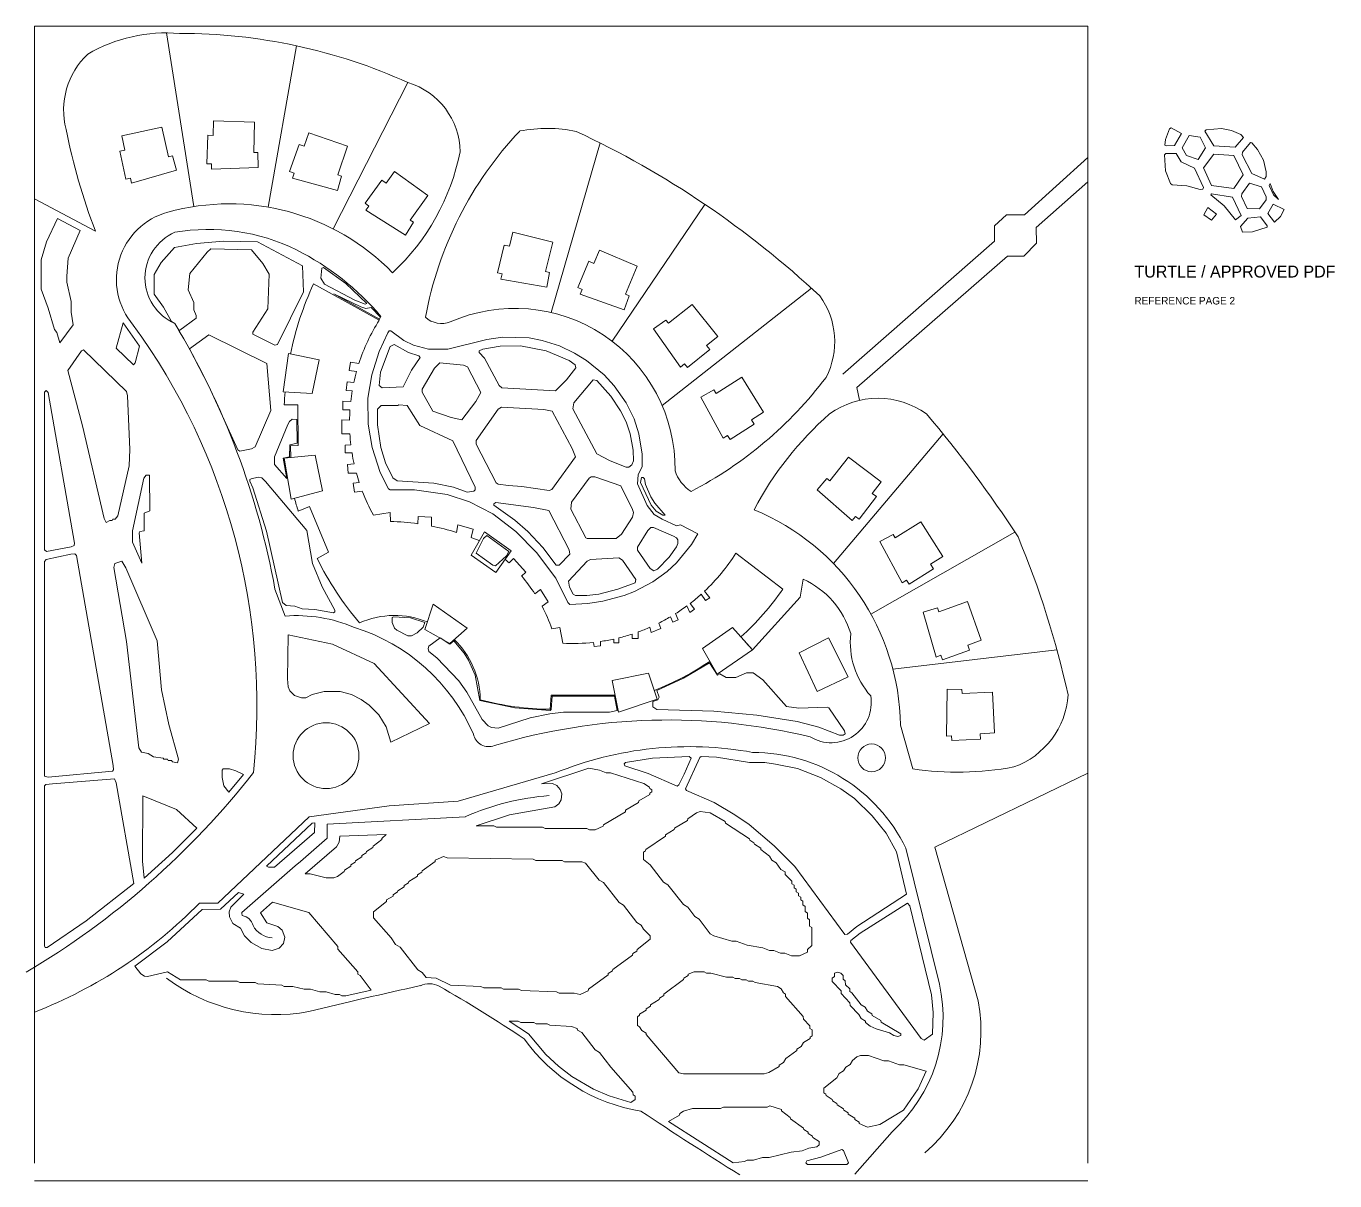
# Model space of a CAD drawing. Header units: inches. Extents: x 36 to 190, y -75 to 56.
# Drawn here: x 90.97 to 134.7, y 17.31 to 55.9 of the extents above; entities that cross this region are included whole.
import ezdxf

# ---------------------------------------------------------------- set-up
doc = ezdxf.new("R2010")
doc.units = ezdxf.units.IN
for name, color, linetype, lineweight in [('01_ORIGINAL_CAD', 7, 'Continuous', 20), ('02_APPROVED_PDF_OUTLINES', 7, 'Continuous', 15), ('03_ADDED_AREAS_SAME_COMPOSITION', 7, 'Continuous', 15), ('04_APPROVED_PERIMETER', 7, 'Continuous', 15), ('05_REFERENCE_ICON', 7, 'Continuous', 15), ('06_LABEL', 7, 'Continuous', 15)]:
    doc.layers.add(name, color=color, linetype=linetype, lineweight=lineweight)

# ---------------------------------------------------------------- blocks, each defined once
blk = doc.blocks.new('02_TURTLE')
at = {"layer": '01_ORIGINAL_CAD'}
for p, q in [((36.248, 17.906), (36.248, 55.9)), ((36.248, 55.9), (71.442, 55.9)), ((71.442, 55.9), (71.442, 17.906)), ((71.442, 17.312), (36.248, 17.312))]:
    blk.add_line(p, q, dxfattribs=at)
for points in [[(40.658, 55.675), (41.569, 49.871)], [(45, 55.245), (44.06, 49.85)], [(48.726, 54.013), (46.225, 49.126)], [(55.143, 52), (53.51, 46.333)], [(63.257, 44.272), (68.329, 48.719), (68.329, 49.231), (68.73, 49.6), (69.33, 49.6), (71.442, 51.512), (71.442, 50.696), (69.711, 49.177), (69.725, 48.651), (69.304, 48.218), (68.761, 48.218), (63.72, 43.82), (63.817, 43.397)], [(38.284, 49.049), (36.248, 50.129)], [(55.552, 45.371), (58.647, 49.945)], [(62.206, 47.145), (57.223, 43.22)], [(47.087, 44.63), (46.802, 44.667), (46.766, 44.393), (47.006, 44.362)], [(46.916, 43.993), (46.696, 44.016), (46.666, 43.73), (46.862, 43.709)], [(46.813, 43.357), (46.546, 43.371), (46.546, 43.074), (46.789, 43.074)], [(45.044, 43.247), (44.595, 43.241)], [(44.807, 41.482), (44.799, 41.881), (45.061, 41.886), (45.044, 43.247)], [(46.775, 42.728), (46.519, 42.748), (46.519, 42.277), (46.786, 42.274)], [(66.604, 42.276), (62.941, 37.945)], [(46.818, 41.908), (46.625, 41.902), (46.633, 41.638), (46.856, 41.638)], [(46.926, 41.27), (46.702, 41.249), (46.728, 40.961), (47.002, 40.962)], [(47.096, 40.651), (46.9, 40.63)], [(46.9, 40.63), (46.939, 40.324), (47.2, 40.358)], [(46.075, 38.317), (45.433, 39.849), (45.059, 39.693)], [(49.053, 39.272), (49.062, 39.519), (49.515, 39.492), (49.513, 39.194)], [(50.35, 38.981), (50.396, 39.232), (50.902, 39.093), (50.842, 38.811)], [(51.286, 38.996), (52.178, 38.364), (51.665, 37.64), (50.837, 38.227), (51.286, 38.996)], [(69.006, 38.995), (64.196, 36.253)], [(46.075, 38.317), (45.692, 38.109)], [(52.249, 38.111), (52.108, 37.96)], [(52.249, 38.111), (52.668, 37.654), (52.525, 37.523)], [(52.968, 36.924), (53.149, 37.079), (53.413, 36.661), (53.207, 36.514)], [(58.528, 36.918), (58.67, 36.704), (58.814, 36.799), (58.632, 37.014)], [(49.567, 36.583), (50.703, 35.787), (50.129, 35.27), (49.295, 35.742), (49.567, 36.583)], [(58.043, 36.524), (58.141, 36.305), (58.295, 36.419), (58.155, 36.608)], [(56.812, 35.811), (56.853, 35.634), (57.179, 35.773), (57.105, 35.949)], [(57.496, 36.162), (57.572, 35.985), (57.754, 36.063), (57.668, 36.267)], [(53.805, 35.806), (53.533, 35.759)], [(53.805, 35.806), (53.805, 35.806)], [(55.61, 35.419), (55.608, 35.288), (55.771, 35.288), (55.771, 35.457)], [(56.221, 35.586), (56.221, 35.439), (56.423, 35.439), (56.423, 35.655)], [(58.564, 35.106), (59.058, 34.241), (60.235, 35.059), (59.57, 35.799), (58.564, 35.106)], [(54.929, 35.306), (54.944, 35.165), (55.16, 35.189), (55.16, 35.336)], [(70.407, 35.063), (64.93, 34.409)], [(53.515, 33.54), (53.473, 33.07)], [(53.515, 33.54), (55.65, 33.54)], [(65.18, 32.538), (65.591, 31.078)], [(71.442, 30.938), (66.326, 28.468)], [(46.027, 28.759), (46.027, 29.23), (50.643, 29.479)], [(66.326, 28.468), (67.775, 23.323)]]:
    blk.add_lwpolyline(points, dxfattribs=at)
for points in [[(40.725, 51.537), (40.502, 52.523), (39.164, 52.23), (39.268, 51.758), (39.093, 51.72), (39.298, 50.787), (39.453, 50.821), (39.491, 50.65), (40.993, 51.087), (40.853, 51.565)], [(43.572, 51.68), (43.598, 52.69), (42.23, 52.734), (42.214, 52.252), (42.035, 52.258), (42.004, 51.303), (42.163, 51.298), (42.158, 51.123), (43.721, 51.177), (43.704, 51.675)], [(46.381, 50.933), (46.709, 51.889), (45.415, 52.34), (45.257, 51.885), (45.088, 51.944), (44.773, 51.041), (44.923, 50.989), (44.866, 50.824), (46.374, 50.409), (46.506, 50.889)], [(48.804, 49.422), (49.389, 50.246), (48.277, 51.045), (47.995, 50.654), (47.85, 50.758), (47.292, 49.982), (47.421, 49.889), (47.319, 49.747), (48.648, 48.921), (48.911, 49.345)], [(53.327, 47.704), (53.561, 48.687), (52.231, 49.012), (52.116, 48.544), (51.942, 48.586), (51.715, 47.658), (51.87, 47.62), (51.829, 47.45), (53.37, 47.181), (53.455, 47.672)], [(55.995, 46.944), (56.387, 47.876), (55.128, 48.415), (54.938, 47.972), (54.774, 48.042), (54.397, 47.164), (54.544, 47.101), (54.475, 46.94), (55.951, 46.422), (56.116, 46.892)], [(57.426, 45.973), (58.218, 46.601), (59.075, 45.534), (58.699, 45.232), (58.811, 45.092), (58.066, 44.493), (57.966, 44.618), (57.83, 44.508), (56.934, 45.791), (57.343, 46.076)], [(45.757, 44.748), (44.738, 44.957), (44.556, 43.684), (45.524, 43.622)], [(59.019, 43.63), (59.878, 44.165), (60.608, 43.006), (60.2, 42.749), (60.296, 42.598), (59.487, 42.088), (59.402, 42.222), (59.254, 42.129), (58.511, 43.505), (58.949, 43.742)], [(45.629, 41.562), (44.593, 41.461), (44.828, 40.095), (45.865, 40.369)], [(62.827, 40.702), (63.445, 41.502), (64.534, 40.672), (64.241, 40.288), (64.384, 40.18), (63.804, 39.42), (63.677, 39.516), (63.571, 39.377), (62.394, 40.407), (62.722, 40.782)], [(65.006, 38.799), (65.865, 39.334), (66.595, 38.175), (66.187, 37.918), (66.283, 37.767), (65.474, 37.257), (65.389, 37.391), (65.242, 37.298), (64.498, 38.674), (64.936, 38.911)], [(66.464, 36.332), (67.417, 36.67), (67.882, 35.382), (67.428, 35.218), (67.489, 35.05), (66.59, 34.725), (66.536, 34.875), (66.372, 34.816), (65.94, 36.319), (66.419, 36.457)], [(61.796, 34.957), (62.78, 35.461), (63.435, 34.152), (62.399, 33.663)], [(55.549, 34.034), (56.763, 34.283), (57.058, 33.412), (55.766, 32.976)], [(67.244, 33.6), (68.254, 33.648), (68.327, 32.28), (67.845, 32.255), (67.855, 32.076), (66.9, 32.025), (66.892, 32.184), (66.717, 32.175), (66.739, 33.739), (67.237, 33.732)]]:
    blk.add_lwpolyline(points, close=True, dxfattribs=at)
for points in [[(44.283, 37.084, 0.090917), (40.931, 45.968, -0.652582), (40.931, 49.011, -0.158741), (45.004, 48.425, -0.098355), (47.824, 46.203), (47.755, 46.078)], [(47.087, 44.63, -0.062406), (47.763, 46.073), (45.572, 47.29, 0.058367), (44.801, 44.944, 0.058367)], [(50.14, 46.014, -0.546754), (57.65, 41.045, 0.171391), (58.184, 40.351, 0.171391)], [(46.916, 43.993, -0.01479), (47.006, 44.362, -0.01479)], [(44.621, 43.68, 0.010358), (44.595, 43.241)], [(46.813, 43.357, -0.013879), (46.862, 43.709)], [(60.29, 39.74, -0.089338), (62.813, 42.944, -0.322066), (66.051, 42.944, -0.030946), (69.111, 38.833, -0.044664), (70.78, 33.554, -0.301674), (68.967, 31.144, -0.082145), (65.591, 31.078)], [(46.775, 42.728, -0.013523), (46.789, 43.074, -0.013523)], [(46.818, 41.908, -0.014342), (46.786, 42.274)], [(46.926, 41.27, -0.014645), (46.856, 41.638)], [(47.096, 40.651, -0.012679), (47.002, 40.962)], [(48.142, 39.35), (48.13, 39.649), (47.57, 39.561, -0.034306), (47.2, 40.358, -0.034306)], [(44.936, 40.124, 0.010564), (45.059, 39.693, 0.010564)], [(60.29, 39.74, -0.300089), (65.18, 32.538)], [(45.692, 38.109, 0.060935), (47.109, 35.956, -0.206423), (49.375, 35.99)], [(59.849, 35.488, 0.057164), (61.253, 37.088), (59.681, 38.289, -0.064319), (58.632, 37.014, -0.064319)], [(59.998, 35.322), (60.235, 35.059), (61.831, 36.816), (61.933, 37.418, -0.214593), (63.522, 35.602, 0.212382), (64.188, 33.517, -0.642649), (62.166, 32.15, 0.132984), (51.615, 31.858, -0.471407), (50.913, 32.245)], [(46.935, 35.809, 0.119192), (44.621, 36.188), (44.283, 37.084)], [(58.528, 36.918, -0.018836), (58.155, 36.608, -0.018836)], [(58.043, 36.524, -0.017658), (57.668, 36.267, -0.017658)], [(57.496, 36.162, -0.017305), (57.105, 35.949, -0.017305)], [(54.929, 35.306, -0.040089), (53.897, 35.276), (53.805, 35.806)], [(55.61, 35.419, -0.017778), (55.16, 35.336, -0.017778)], [(56.221, 35.586, -0.018166), (55.771, 35.457, -0.018166)], [(56.812, 35.811, -0.016254), (56.423, 35.655, -0.016254)], [(50.274, 35.4, -0.198705), (51.143, 33.392, 0.063223), (53.473, 33.07)], [(56.959, 33.703, 0.056142), (58.811, 34.673)], [(53.65, 30.945, -0.14301), (60.243, 31.63, -0.286424), (65.36, 28.431), (66.481, 23.89, -0.272091), (64.9, 18.954), (63.661, 17.533)], [(53.65, 30.945), (50.4, 30.004), (48.095, 29.84), (45.427, 29.473), (42.376, 26.597), (41.758, 26.597, -0.10797), (36.248, 22.954)]]:
    blk.add_lwpolyline(points, format="xyb", dxfattribs=at)
for centre, radius in [((45.989, 31.521), 1.1), ((64.22, 31.448), 0.463)]:
    blk.add_circle(centre, radius, dxfattribs=at)
for centre, radius, start, end in [((40.658, 50.423), 5.252, 85.2142, 120.0956), ((41.139, 37.317), 18.339, 65.5622, 90.1344), ((39.813, 53.089), 2.593, 133.6015, 194.2753), ((48.026, 51.672), 2.444, 0.7167, 73.3418), ((53.373, 47.535), 4.948, 78.6004, 100.6499), ((57.911, 56.571), 21.019, 191.3089, 200.9684), ((61.436, 43.951), 12.326, 136.7478, 169.6154), ((40.939, 23.771), 31.601, 47.0054, 64.8874), ((43.034, 53.196), 7.583, 313.0815, 348.6437), ((42.751, 42.34), 7.624, 44.2289, 105.6047), ((41.312, 47.434), 2.33, 105.2161, 220.7715), ((60.387, 45.356), 2.599, 332.6099, 36.0186), ((49.852, 46.755), 0.794, 227.0981, 291.2465), ((22.064, 33.195), 21.619, 354.0583, 36.0319), ((51.961, 52.291), 13.465, 297.5281, 322.8549), ((47.898, 31.093), 8.26, 81.9573, 88.3074), ((47.898, 31.093), 8.26, 72.7279, 78.7214), ((47.898, 31.093), 8.26, 67.0855, 69.118), ((48.363, 33.974), 5.47, 46.7825, 48.644), ((48.363, 33.974), 5.47, 32.6388, 40.4465), ((48.363, 33.974), 5.47, 19.0436, 27.6609), ((44.996, 29.643), 6.464, 23.734, 72.5429), ((22.02, 47.825), 27.364, 300.648, 321.9453), ((54.073, 21.787), 8.422, 94.2501, 114.0352), ((177.596, -125.015), 202.378, 130.55026, 131.62005), ((43.293, 26.24), 0.119, 162.5746, 211.3187), ((43.119, 25.741), 0.443, 13.2811, 80.611), ((44.225, 26.196), 0.761, 207.5896, 267.5639), ((44.306, 28.951), 6.083, 233.183, 280.5392), ((83.889, -134.15), 161.762, 102.40484, 103.75801), ((49.433, 23.211), 0.689, 61.2688, 115.2094), ((27.349, -15.654), 45.391, 56.1832, 60.407), ((62.535, 22.313), 5.337, 310.4718, 10.9016), ((57.468, 25.543), 5.979, 215.6658, 260.7622), ((129.159, 128.7), 131.041, 236.3299, 238.04792)]:
    blk.add_arc(centre, radius, start, end, dxfattribs=at)
at = {"layer": '02_APPROVED_PDF_OUTLINES'}
for points in [[(42.567, 48.72), (43.696, 48.695), (45.202, 47.89), (45.23, 47.026), (44.366, 45.263), (44.273, 45.236), (43.537, 45.611), (43.537, 45.67), (44.04, 46.452), (44.091, 47.609), (43.875, 47.966), (43.496, 48.428), (42.137, 48.455), (42.02, 48.343), (41.433, 47.637), (41.381, 47.094), (41.568, 46.662), (41.568, 46.424), (41.648, 46.233), (41.648, 46.137), (41.1, 45.743), (41.067, 45.736), (40.931, 45.968), (40.829, 46.03), (40.56, 46.515), (40.243, 46.942), (40.242, 47.6), (40.48, 48.003), (40.922, 48.505), (41.665, 48.639)], [(45.901, 47.837), (46.645, 47.301), (47.354, 46.634), (47.296, 46.607), (46.951, 46.741), (45.941, 47.277), (45.817, 47.483), (45.843, 47.81)], [(42.069, 45.58), (44.014, 44.624), (44.149, 43.053), (43.621, 41.845), (43.497, 41.773), (43.105, 41.698), (43.04, 41.737), (42.069, 43.869), (41.422, 45.113)], [(48.268, 45.262), (48.747, 44.996), (49.092, 44.887), (49.136, 44.828), (48.848, 44.4), (48.563, 43.843), (47.859, 43.816), (47.761, 43.888), (47.813, 44.332), (48.13, 45.191)], [(51.811, 45.211), (52.489, 45.212), (53.339, 45.051), (54.109, 44.73), (54.313, 44.578), (54.34, 44.483), (54.022, 44.08), (53.66, 43.713), (51.867, 43.819), (51.769, 43.891), (51.287, 44.805), (51.104, 44.999), (51.104, 45.05), (51.227, 45.104)], [(49.795, 44.646), (50.579, 44.566), (50.712, 44.513), (51.156, 43.663), (50.997, 43.353), (50.529, 42.744), (50.17, 42.825), (49.559, 43.039), (49.195, 43.674), (49.195, 43.769), (49.618, 44.467)], [(54.919, 44.086), (55.039, 44.06), (55.509, 43.532), (55.829, 43.049), (56.015, 42.674), (56.149, 42.271), (56.256, 41.734), (56.257, 41.371), (56.204, 41.237), (56.107, 41.165), (56.013, 41.165), (55.482, 41.379), (55.039, 41.612), (54.239, 43.114), (54.266, 43.316)], [(48.417, 43.25), (48.697, 43.223), (49.121, 42.555), (50.23, 42.043), (50.976, 40.496), (50.976, 40.401), (50.932, 40.356), (50.706, 40.329), (50.251, 40.489), (49.587, 40.623), (48.369, 40.703), (48.218, 40.801), (47.978, 41.311), (47.818, 41.821), (47.711, 42.572), (47.71, 43.097), (47.833, 43.222), (48.385, 43.223)], [(51.856, 43.172), (53.263, 43.092), (53.546, 43.039), (54.212, 41.786), (54.319, 41.504), (53.533, 40.411), (53.44, 40.385), (52.534, 40.518), (52.086, 40.545), (51.74, 40.598), (51.669, 40.643), (51.003, 41.931), (51.003, 42.052), (51.744, 43.1)], [(44.861, 42.764), (45.015, 42.757), (45.025, 41.962), (44.774, 41.905), (44.772, 41.513), (44.558, 41.465), (44.673, 40.786), (44.262, 41.255), (44.262, 41.511), (44.711, 42.585), (44.764, 42.692)], [(43.724, 40.83), (43.844, 40.804), (43.968, 40.678), (45.351, 39.042), (45.54, 37.942), (45.86, 37.164), (46.286, 36.386), (46.286, 36.326), (46.241, 36.299), (45.613, 36.406), (45.192, 36.433), (44.949, 36.513), (44.661, 36.54), (44.537, 36.638), (44.001, 39.023), (43.546, 40.475), (43.441, 40.69), (43.44, 40.75), (43.485, 40.777)], [(54.846, 40.839), (54.966, 40.839), (55.842, 40.544), (56.233, 39.748), (56.26, 39.647), (56.234, 39.492), (55.863, 38.928), (55.686, 38.776), (54.717, 38.775), (54.664, 38.802), (54.166, 39.759), (54.192, 39.988), (54.775, 40.794)], [(56.581, 40.818), (56.629, 40.768), (56.658, 40.581), (56.845, 40.176), (56.979, 39.961), (57.322, 39.555), (57.237, 39.555), (57.024, 39.689), (56.847, 39.895), (56.5, 40.646), (56.527, 40.813)], [(51.662, 39.977), (52.924, 39.817), (53.428, 39.71), (54.112, 38.405), (54.139, 38.256), (53.777, 37.889), (53.683, 37.889), (53.235, 38.474), (52.73, 39.011), (52.302, 39.388), (51.591, 39.891), (51.591, 39.933)], [(56.84, 39.149), (56.933, 39.149), (57.597, 38.855), (57.704, 38.801), (57.748, 38.729), (57.748, 38.607), (57.696, 38.5), (57.457, 38.151), (57.069, 37.757), (56.936, 37.703), (56.824, 37.775), (56.399, 38.392), (56.398, 38.487), (56.742, 39.051)], [(51.359, 38.877), (52.095, 38.341), (52.016, 38.201), (51.653, 37.86), (51.56, 37.887), (51.01, 38.289), (51.248, 38.778)], [(55.767, 38.129), (55.891, 38.057), (56.344, 37.413), (56.318, 37.3), (55.743, 37.085), (55.106, 36.923), (54.708, 36.869), (54.322, 36.869), (54.251, 36.914), (54.118, 37.155), (54.091, 37.358), (54.718, 38.02), (54.824, 38.074)], [(48.245, 36.164), (48.808, 36.123), (49.286, 35.971), (49.233, 35.819), (49.03, 35.631), (48.844, 35.523), (48.724, 35.523), (48.352, 35.711), (48.281, 35.782), (48.201, 35.97), (48.201, 36.137)], [(48.151, 31.975), (47.994, 32.48), (47.753, 32.885), (47.432, 33.209), (47.161, 33.4), (46.843, 33.561), (46.465, 33.669), (45.931, 33.669), (45.53, 33.56), (45.318, 33.454), (45.171, 33.454), (44.932, 33.534), (44.781, 33.686), (44.728, 33.82), (44.701, 34.089), (44.724, 35.559), (46.2, 35.25), (47.6, 34.6), (49.45, 32.6)], [(49.801, 35.456), (50.125, 35.252), (50.264, 35.36), (50.609, 34.951), (50.754, 34.716), (50.973, 34.211), (51.129, 33.36), (52.292, 33.123), (53.475, 33.035), (53.508, 33.063), (53.547, 33.505), (55.622, 33.505), (55.72, 33.028), (55.459, 32.978), (53.925, 32.977), (53.471, 32.923), (52.808, 32.788), (51.743, 32.439), (51.517, 32.465), (51.411, 32.519), (51.207, 32.725), (50.698, 33.639), (50.43, 34.017), (49.685, 34.795), (49.424, 35.005), (49.397, 35.106), (49.424, 35.18)], [(59.066, 34.207), (59.152, 34.26), (59.362, 34.132), (59.683, 34.132), (60.034, 34.294), (60.261, 34.294), (60.58, 34.052), (61.378, 33.169), (61.782, 33.114), (62.731, 33.142), (62.785, 33.115), (63.308, 32.346), (63.335, 32.251), (63.264, 32.206), (63.144, 32.206), (62.453, 32.472), (61.733, 32.661), (60.379, 32.874), (58.942, 33.008), (57.037, 33.06), (56.913, 33.158), (56.913, 33.326), (57.078, 33.384), (57.124, 33.472), (57.045, 33.701), (57.93, 34.106), (58.799, 34.624)]]:
    blk.add_lwpolyline(points, close=True, dxfattribs=at)
at = {"layer": '03_ADDED_AREAS_SAME_COMPOSITION'}
for points in [[(37.773, 49.071), (37.373, 48.15), (37.333, 47.547), (37.333, 47.343), (37.475, 46.699), (37.475, 46.345), (37.536, 45.919), (37.094, 45.322), (36.991, 45.667), (36.914, 45.758), (36.709, 46.48), (36.469, 47.116), (36.468, 48.096), (36.649, 48.695), (37.019, 49.471)], [(39.754, 45.203), (39.614, 44.644), (39.56, 44.577), (38.971, 45.136), (39.214, 45.988)], [(37.886, 45.089), (39.319, 43.694), (39.353, 43.547), (39.435, 41.75), (39.415, 41.209), (39.034, 39.531), (38.94, 39.425), (38.862, 39.424), (38.839, 39.385), (38.761, 39.384), (38.642, 39.314), (38.573, 39.451), (37.855, 42.543), (37.364, 44.394), (37.815, 45.049)], [(36.578, 43.669), (36.638, 43.729), (36.707, 43.66), (37.583, 38.625), (37.569, 38.543), (37.469, 38.5), (36.643, 38.339), (36.578, 38.399)], [(40.088, 40.899), (40.101, 39.706), (39.91, 39.622), (39.908, 39.039), (39.767, 39.011), (39.746, 38.966), (39.834, 37.957), (39.521, 38.654), (39.521, 39.035), (39.902, 40.792), (39.976, 40.899)], [(36.578, 38.008), (36.637, 38.075), (37.466, 38.251), (37.598, 38.27), (37.656, 38.215), (38.881, 31.19), (38.892, 31.051), (38.857, 31.003), (36.705, 30.798), (36.582, 30.835)], [(39.163, 38.022), (39.298, 37.796), (40.349, 35.362), (40.492, 33.725), (40.735, 32.567), (41.058, 31.409), (41.024, 31.281), (40.853, 31.32), (40.83, 31.36), (40.711, 31.36), (40.689, 31.4), (40.57, 31.4), (40.547, 31.439), (40.227, 31.479), (40.043, 31.598), (39.824, 31.638), (39.73, 31.785), (39.323, 35.334), (38.897, 37.814), (38.931, 37.942)], [(55.977, 31.179), (55.945, 31.244), (55.992, 31.291), (56.898, 31.442), (58.124, 31.492), (58.184, 31.437), (57.951, 30.9), (57.776, 30.55), (57.719, 30.503), (56.749, 30.93)], [(57.996, 30.413), (58.476, 31.462), (58.528, 31.492), (59.031, 31.467), (60.141, 31.294), (60.646, 31.292), (61.011, 31.241), (61.741, 31.089), (62.512, 30.794), (63.189, 30.416), (63.647, 30.084), (64.242, 29.515), (64.701, 28.928), (65.047, 28.307), (65.382, 26.887), (63.721, 25.817), (63.41, 25.561), (63.327, 25.546), (61.649, 27.816), (60.963, 28.504), (60.123, 29.217), (59.648, 29.542), (58.954, 29.953), (58.032, 30.361)], [(42.759, 31.076), (42.974, 31.018), (43.229, 30.887), (42.743, 30.296), (42.574, 30.511), (42.513, 30.79), (42.513, 31.039), (42.546, 31.079)], [(54.774, 31.108), (55.122, 31.033), (55.346, 30.946), (55.492, 30.944), (56.604, 30.59), (56.802, 30.471), (56.805, 30.428), (56.876, 30.383), (56.877, 30.314), (56.806, 30.269), (56.803, 30.226), (56.44, 30.007), (56.434, 29.959), (55.997, 29.697), (55.99, 29.649), (55.264, 29.212), (55.252, 29.16), (54.98, 29.042), (54.793, 29.042), (54.701, 29.086), (53.312, 29.086), (53.221, 29.13), (51.683, 29.129), (51.592, 29.173), (51, 29.173), (52.118, 29.546), (53.633, 29.809), (53.763, 29.908), (53.846, 30.049), (53.865, 30.24), (53.812, 30.395), (53.704, 30.519), (53.558, 30.591), (53.19, 30.583)], [(36.666, 25.11), (36.607, 25.111), (36.578, 25.163), (36.582, 30.516), (36.626, 30.552), (36.846, 30.577), (38.921, 30.749), (38.981, 30.615), (39.565, 27.247), (37.969, 25.997)], [(39.914, 27.431), (39.854, 27.991), (39.872, 30.179), (40.993, 29.719), (41.672, 29.102), (40.86, 28.284)], [(58.493, 29.659), (58.828, 29.615), (59.323, 29.319), (59.335, 29.268), (60.139, 28.743), (60.146, 28.695), (60.288, 28.61), (60.3, 28.559), (60.511, 28.433), (60.518, 28.385), (60.808, 28.167), (60.889, 28.03), (61.03, 27.945), (61.186, 27.72), (61.327, 27.635), (61.331, 27.547), (61.551, 27.325), (61.552, 27.241), (61.625, 27.191), (61.628, 27.104), (61.7, 27.058), (61.701, 26.975), (61.774, 26.925), (61.777, 26.838), (61.848, 26.792), (61.852, 26.704), (61.923, 26.659), (61.924, 26.532), (61.998, 26.482), (61.999, 26.31), (62.072, 26.26), (62.074, 26.088), (62.147, 26.039), (62.148, 25.822), (62.222, 25.773), (62.224, 25.172), (62.079, 25.038), (62.076, 24.95), (61.805, 24.832), (61.544, 24.831), (61.32, 24.918), (61.173, 24.92), (60.95, 25.007), (60.803, 25.009), (60.579, 25.095), (60.062, 25.186), (59.69, 25.317), (59.543, 25.318), (58.95, 25.496), (58.826, 25.57), (58.452, 26.057), (58.306, 26.146), (58.076, 26.46), (57.935, 26.545), (57.411, 27.209), (57.266, 27.299), (56.817, 27.874), (56.597, 28.052), (56.597, 28.298), (56.667, 28.343), (56.67, 28.387), (57.328, 28.827), (57.335, 28.875), (57.624, 29.049), (57.631, 29.097), (58.062, 29.356), (58.074, 29.408), (58.369, 29.615)], [(44.062, 27.795), (44.003, 27.828), (45.527, 29.265), (45.61, 29.276), (45.607, 28.952), (44.267, 27.794)], [(47.997, 28.891), (47.852, 28.757), (47.849, 28.714), (47.561, 28.495), (47.554, 28.447), (47.339, 28.318), (47.333, 28.27), (47.188, 28.18), (47.185, 28.137), (46.97, 28.007), (46.963, 27.959), (46.819, 27.87), (46.816, 27.826), (46.601, 27.697), (46.594, 27.649), (46.373, 27.486), (46.249, 27.441), (45.988, 27.441), (45.46, 27.574), (45.295, 27.574), (46.334, 28.473), (46.428, 28.634), (46.447, 28.832)], [(50.04, 28.103), (52.91, 28.06), (53.002, 28.016), (53.873, 28.016), (53.956, 27.972), (54.539, 27.972), (54.663, 27.928), (55.116, 27.363), (55.258, 27.277), (55.785, 26.609), (55.926, 26.524), (56.376, 25.948), (56.521, 25.859), (56.598, 25.726), (56.818, 25.504), (56.818, 25.391), (56.382, 25.04), (56.376, 24.992), (56.235, 24.907), (56.228, 24.859), (55.57, 24.374), (55.563, 24.326), (55.419, 24.237), (55.416, 24.193), (54.763, 23.712), (54.751, 23.661), (54.48, 23.542), (54.283, 23.586), (53.774, 23.586), (53.691, 23.63), (52.515, 23.674), (52.424, 23.719), (51.923, 23.718), (51.839, 23.762), (51.256, 23.763), (51.165, 23.807), (50.142, 23.851), (49.671, 24.089), (49.336, 24.111), (49.203, 24.278), (49.058, 24.368), (48.46, 25.121), (48.314, 25.21), (48.163, 25.431), (47.571, 26.097), (47.571, 26.298), (48.007, 26.65), (48.014, 26.698), (48.228, 26.827), (48.235, 26.875), (48.38, 26.965), (48.383, 27.008), (48.597, 27.138), (48.604, 27.186), (48.749, 27.275), (48.752, 27.319), (49.041, 27.493), (49.047, 27.541), (49.192, 27.63), (49.195, 27.674), (49.631, 27.981), (49.638, 28.029), (49.909, 28.147)], [(43.068, 26.946), (43.239, 26.889), (42.802, 26.461), (42.757, 26.301), (42.765, 26.131), (42.87, 25.908), (43.131, 25.755), (43.267, 25.504), (43.489, 25.272), (43.842, 25.078), (44.187, 25.015), (44.422, 25.084), (44.567, 25.246), (44.611, 25.459), (44.528, 25.686), (44.381, 25.81), (44.006, 25.934), (43.8, 26.264), (44.205, 26.622), (45.414, 26.283), (46.38, 25.145), (46.383, 25.057), (47.049, 24.302), (47.053, 24.214), (47.124, 24.169), (47.495, 23.689), (46.653, 23.493), (46.519, 23.494), (46.443, 23.537), (46.296, 23.539), (45.991, 23.627), (45.778, 23.627), (45.472, 23.715), (45.259, 23.715), (44.88, 23.804), (44.593, 23.804), (44.509, 23.848), (43.704, 23.892), (43.621, 23.936), (43.112, 23.936), (43.02, 23.981), (42.075, 23.98), (41.983, 24.024), (41.13, 24.024), (40.687, 24.299), (40.019, 24.144), (39.927, 24.157), (39.803, 24.231), (39.596, 24.487), (40.679, 25.301), (41.847, 26.377), (42.457, 26.392)], [(65.877, 22.065), (63.515, 25.293), (63.528, 25.34), (63.83, 25.591), (65.415, 26.591), (65.496, 26.508), (66.223, 23.529), (66.275, 22.939), (66.248, 22.211), (65.97, 22.018)], [(58.623, 24.293), (58.699, 24.25), (58.845, 24.249), (59.373, 24.116), (59.586, 24.116), (59.662, 24.073), (59.808, 24.072), (59.884, 24.029), (60.031, 24.027), (60.106, 23.985), (60.253, 23.983), (60.329, 23.941), (61.068, 23.806), (61.192, 23.732), (61.27, 23.6), (61.341, 23.555), (61.344, 23.467), (61.935, 22.801), (61.939, 22.713), (62.158, 22.491), (62.159, 22.407), (62.233, 22.358), (62.234, 22.156), (62.163, 22.111), (62.16, 22.067), (61.945, 21.938), (61.864, 21.801), (61.724, 21.716), (61.717, 21.668), (61.354, 21.405), (61.274, 21.269), (61.133, 21.183), (61.126, 21.136), (60.781, 20.928), (60.633, 20.884), (57.929, 20.883), (57.781, 20.927), (56.69, 22.198), (56.687, 22.242), (56.542, 22.331), (56.464, 22.463), (56.393, 22.508), (56.392, 22.798), (56.463, 22.844), (56.466, 22.887), (56.681, 23.017), (56.687, 23.065), (56.832, 23.154), (56.835, 23.198), (57.124, 23.372), (57.131, 23.42), (57.275, 23.509), (57.278, 23.553), (57.936, 24.037), (57.943, 24.085), (58.087, 24.175), (58.09, 24.218), (58.288, 24.293)], [(63.189, 24.25), (63.264, 24.176), (63.265, 24.049), (63.338, 23.999), (63.342, 23.867), (63.487, 23.733), (63.49, 23.645), (63.562, 23.6), (63.866, 23.197), (64.007, 23.112), (64.085, 22.98), (64.23, 22.891), (64.237, 22.843), (64.527, 22.669), (64.539, 22.617), (65.195, 22.226), (65.195, 22.172), (65.089, 22.138), (64.958, 22.172), (64.816, 22.256), (64.365, 22.393), (64.167, 22.482), (64.019, 22.6), (64.011, 22.648), (63.87, 22.733), (63.792, 22.866), (63.498, 23.177), (63.495, 23.265), (63.201, 23.576), (63.198, 23.664), (62.904, 23.975), (62.903, 24.088), (62.976, 24.137), (62.977, 24.25), (63.083, 24.284)], [(52.409, 22.649), (52.493, 22.605), (52.928, 22.605), (53.011, 22.561), (53.372, 22.561), (53.464, 22.516), (54.187, 22.472), (54.385, 22.398), (54.392, 22.351), (54.533, 22.265), (54.986, 21.686), (55.128, 21.6), (55.503, 21.113), (56.243, 20.27), (56.246, 20.182), (56.317, 20.137), (56.317, 20.025), (56.168, 19.935), (55.445, 20.152), (54.927, 20.375), (54.199, 20.802), (53.751, 21.145), (53.338, 21.53), (52.751, 22.226), (52.11, 22.649)], [(64.111, 21.501), (64.631, 21.326), (64.778, 21.324), (65.15, 21.193), (65.296, 21.191), (66.045, 20.973), (65.769, 20.389), (65.285, 19.678), (64.489, 19.2), (64.08, 19.111), (63.807, 19.23), (63.804, 19.273), (63.659, 19.363), (63.652, 19.411), (63.436, 19.54), (63.433, 19.584), (63.288, 19.673), (63.281, 19.721), (63.065, 19.85), (63.058, 19.898), (62.916, 19.983), (62.904, 20.035), (62.694, 20.161), (62.69, 20.204), (62.619, 20.249), (62.619, 20.406), (63.055, 20.758), (63.136, 20.894), (63.28, 20.984), (63.357, 21.116), (63.498, 21.201), (63.578, 21.338), (63.726, 21.457), (63.85, 21.501)], [(60.82, 19.814), (61.205, 19.696), (61.212, 19.648), (61.502, 19.43), (61.509, 19.382), (61.947, 19.075), (61.954, 19.028), (62.096, 18.942), (62.099, 18.899), (62.244, 18.809), (62.251, 18.762), (62.467, 18.632), (62.467, 18.519), (62.393, 18.445), (62.123, 18.399), (61.9, 18.312), (61.531, 18.266), (60.79, 18.09), (60.577, 18.089), (60.272, 18.001), (60.059, 18), (59.976, 17.956), (59.59, 17.912), (57.436, 19.293), (57.797, 19.51), (57.809, 19.561), (57.933, 19.636), (58.229, 19.724), (59.174, 19.725), (59.265, 19.769), (60.728, 19.77)], [(62.052, 17.976), (62.524, 18.1), (63.223, 18.356), (63.278, 18.323), (63.445, 17.918), (63.385, 17.862), (62.079, 17.862), (62.02, 17.911)]]:
    blk.add_lwpolyline(points, close=True, dxfattribs=at)
at = {"layer": '04_APPROVED_PERIMETER'}
for points in [[(46.254, 46.952), (47.151, 46.524), (47.317, 46.469), (47.496, 46.496), (47.806, 46.171), (47.772, 46.109)], [(48.157, 45.723), (48.584, 45.399), (48.906, 45.237), (49.416, 45.102), (50.056, 45.103), (51.36, 45.426), (51.89, 45.507), (52.78, 45.481), (53.205, 45.4), (53.79, 45.213), (54.294, 44.972), (54.693, 44.73), (55.278, 44.248), (55.615, 43.881), (56.014, 43.318), (56.281, 42.781), (56.441, 42.271), (56.548, 41.6), (56.549, 41.183), (56.417, 40.911), (56.391, 40.61), (56.713, 39.881), (56.955, 39.583), (57.223, 39.421), (57.703, 39.205), (57.836, 39.231), (58.411, 38.936), (58.2, 38.581), (57.697, 37.963), (57.387, 37.677), (56.91, 37.327), (56.3, 37.005), (55.955, 36.87), (55.239, 36.682), (54.735, 36.601), (54.137, 36.574), (54.066, 36.645), (53.664, 37.452), (53.023, 38.313), (52.332, 39.01), (51.559, 39.602), (50.785, 40.006), (50.039, 40.248), (48.947, 40.408), (48.131, 40.407), (48.078, 40.434), (47.793, 40.989), (47.526, 41.821), (47.392, 42.599), (47.39, 43.472), (47.522, 44.251), (47.759, 45.029), (48.05, 45.647), (48.103, 45.719)]]:
    blk.add_lwpolyline(points, close=True, dxfattribs=at)
at = {"layer": '05_REFERENCE_ICON'}
for points in [[(74.223, 52.5), (74.568, 52.319), (74.34, 51.908), (74.059, 51.897), (74.021, 51.927), (74.041, 52.112), (74.168, 52.47)], [(75.402, 52.434), (75.904, 52.479), (76.243, 52.412), (76.55, 52.278), (76.642, 52.175), (76.371, 51.854), (75.657, 51.898), (75.352, 52.39)], [(74.831, 52.243), (75.196, 52.187), (75.373, 51.833), (75.124, 51.45), (74.737, 51.573), (74.592, 51.838)], [(74.049, 51.649), (74.393, 51.65), (74.562, 51.371), (75.004, 51.158), (75.302, 50.512), (75.284, 50.454), (75.194, 50.443), (74.748, 50.565), (74.263, 50.599), (74.203, 50.64), (74.043, 51.065), (74, 51.597)], [(75.652, 51.628), (76.326, 51.573), (76.633, 50.933), (76.32, 50.477), (75.578, 50.574), (75.312, 51.161)], [(76.873, 52.01), (76.921, 51.998), (77.108, 51.778), (77.309, 51.42), (77.405, 51.029), (77.406, 50.877), (77.346, 50.791), (76.92, 50.978), (76.602, 51.604), (76.612, 51.689)], [(75.575, 50.296), (76.279, 50.185), (76.562, 49.578), (76.38, 49.425), (76, 49.893), (75.547, 50.26)], [(76.843, 50.655), (77.24, 50.533), (77.396, 50.201), (77.396, 50.094), (77.178, 49.795), (76.771, 49.806), (76.573, 50.205), (76.583, 50.301)], [(77.535, 50.647), (77.64, 50.379), (77.815, 50.112), (77.641, 50.262), (77.503, 50.575)], [(77.638, 49.951), (78, 49.776), (77.884, 49.535), (77.676, 49.348), (77.462, 49.635)], [(75.454, 49.837), (75.747, 49.614), (75.571, 49.413), (75.315, 49.592)], [(77.211, 49.525), (77.44, 49.227), (77.43, 49.18), (76.947, 49.023), (76.607, 49.019), (76.543, 49.204), (76.793, 49.48)]]:
    blk.add_lwpolyline(points, close=True, dxfattribs=at)
at = {"layer": '06_LABEL'}
for s, height, p in [('TURTLE / APPROVED PDF', 0.4, (73, 47.5)), ('REFERENCE PAGE 2', 0.25, (73, 46.6))]:
    blk.add_text(s, height=height, dxfattribs=at).set_placement(p)

msp = doc.modelspace()

# ---------------------------------------------------------------- block references
msp.add_blockref('02_TURTLE', (55, 0))

doc.saveas('drawing.dxf')
